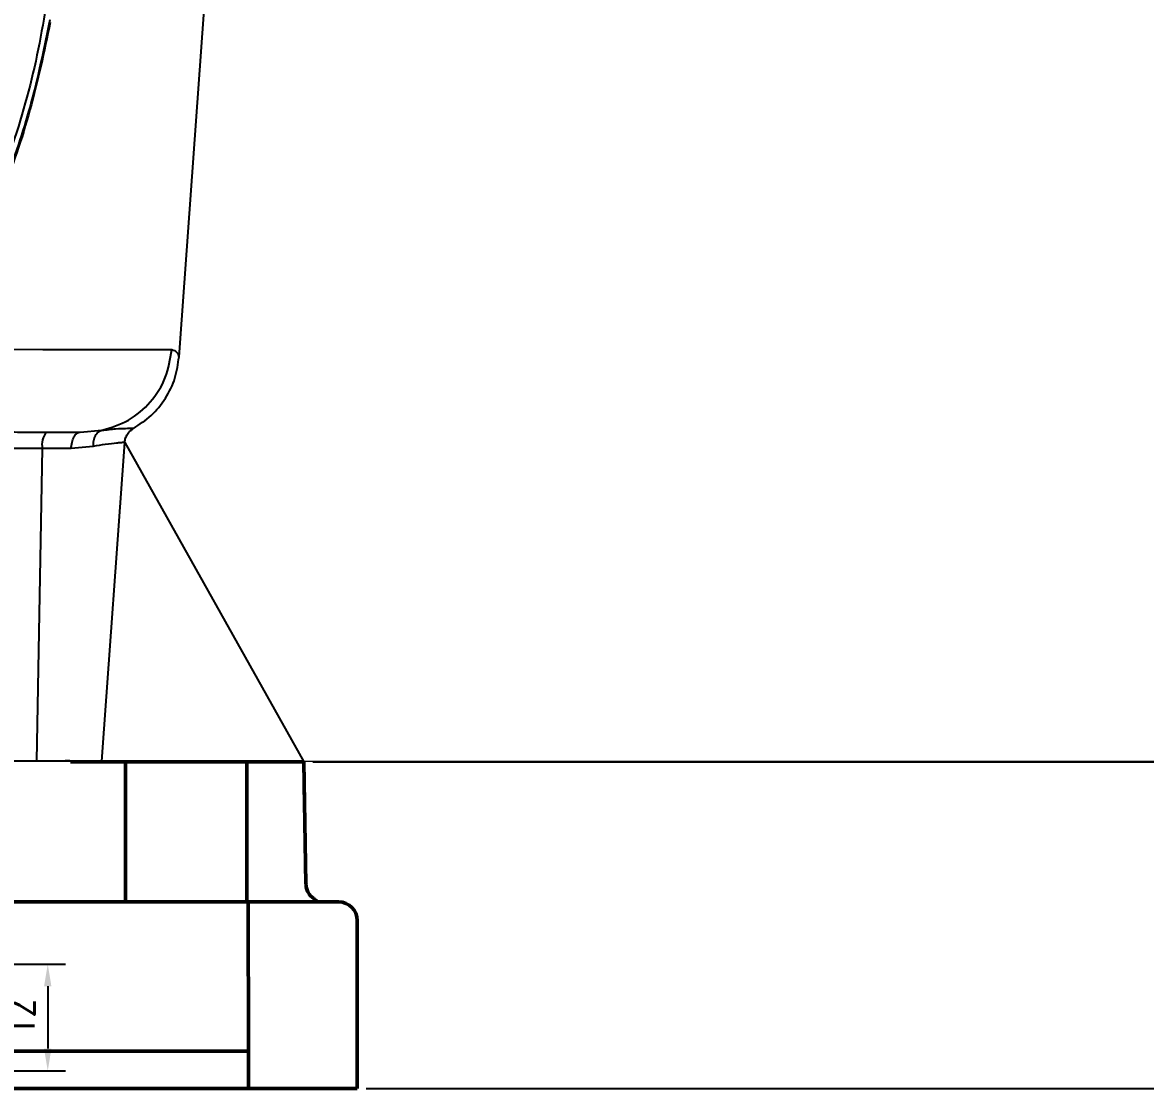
# Model space of a CAD drawing. Header units: millimetres. Extents: x 2642 to 4256, y 821 to 2003.
# Drawn here: x 3101.4 to 3227.8, y 1564.6 to 1684.6 of the extents above; entities that cross this region are included whole.
import ezdxf

# ---------------------------------------------------------------- set-up
doc = ezdxf.new("R2010")
doc.units = ezdxf.units.MM
doc.layers.add('7标注层', color=4, linetype='Continuous')
doc.layers.add('AM_5', color=3, linetype='Continuous', lineweight=25)
doc.styles.add('SLDTEXTSTYLE1', font='txt.shx', dxfattribs={"width": 0.7, "bigfont": 'gbcbig.shx'})
doc.styles.add('TH_GBDIM', font='simplex.shx', dxfattribs={"width": 0.707, "bigfont": 'hzfs.shx'})
doc.dimstyles.new('SLDDIMSTYLE12$0', dxfattribs={"dimtxt": 12, "dimasz": 10, "dimexe": 0, "dimexo": 0.0625, "dimgap": 0.875, "dimtad": 1, "dimdec": 1, "dimlfac": 1.8, "dimrnd": 1e-09, "dimzin": 12, "dimdsep": 46, "dimtxsty": 'SLDTEXTSTYLE1', "dimcen": 0.09, "dimdle": 8.16, "dimclrd": 3, "dimclre": 3, "dimadec": 0, "dimazin": 3, "dimtfac": 1, "dimtdec": 1, "dimtofl": 0, "dimtmove": 0, "dimatfit": 3, "dimfxl": 0, "dimfrac": 2, "dimtolj": 1, "dimlwd": 5, "dimlwe": 5, "dimarcsym": 0})
doc.dimstyles.new('TH_GBDIM', dxfattribs={"dimtxt": 3.5, "dimasz": 2.5, "dimexe": 2, "dimexo": 0, "dimgap": 1.5, "dimtad": 1, "dimdec": 1, "dimdsep": 46, "dimtxsty": 'TH_GBDIM', "dimcen": 2.5, "dimclrd": 130, "dimclre": 130, "dimclrt": 3, "dimadec": 0, "dimazin": 2, "dimtfac": 0.714286, "dimtdec": 1, "dimtmove": 0, "dimatfit": 3, "dimfxl": 0, "dimtzin": 0, "dimlwd": -1, "dimlwe": -1, "dimarcsym": 0})

# ---------------------------------------------------------------- blocks, each defined once
blk = doc.blocks.new('*D29')
at = {"layer": 'AM_5', "color": 3, "lineweight": 5, "transparency": 16777216}
blk.add_line((3063.35, 1900.21), (3247.24, 1900.21), dxfattribs=at)
at = {"layer": 'AM_5', "color": 3, "linetype": 'Continuous', "lineweight": 5, "transparency": 16777216}
for p, q in [((3247.24, 1890.21), (3247.24, 1611.47)), ((3110.42, 1601.47), (3247.24, 1601.47))]:
    blk.add_line(p, q, dxfattribs=at)
at = {"layer": 'AM_5', "color": 3, "transparency": 16777216}
for points in [[(3245.58, 1890.21), (3248.91, 1890.21), (3247.24, 1900.21)], [(3245.58, 1611.47), (3248.91, 1611.47), (3247.24, 1601.47)]]:
    blk.add_solid(points, dxfattribs=at)
at = {"layer": 'Defpoints', "color": 0, "transparency": 16777216}
for p in [(3063.29, 1900.21), (3110.35, 1601.47), (3247.24, 1601.47)]:
    blk.add_point(p, dxfattribs=at)
at = {"layer": 'AM_5', "color": 0, "transparency": 16777216, "insert": (3240.37, 1750.84), "char_height": 12, "attachment_point": 5, "rotation": 90, "style": 'SLDTEXTSTYLE1'}
blk.add_mtext('\\A1;350', dxfattribs=at)
blk = doc.blocks.new('*D51')
at = {"layer": '7标注层', "color": 130, "transparency": 16777216}
for p, q in [((3085.52, 1578.63), (3106.27, 1578.63)), ((3104.27, 1576.13), (3104.27, 1569.13)), ((3065.95, 1566.63), (3106.27, 1566.63))]:
    blk.add_line(p, q, dxfattribs=at)
for points in [[(3103.85, 1576.13), (3104.68, 1576.13), (3104.27, 1578.63)], [(3103.85, 1569.13), (3104.68, 1569.13), (3104.27, 1566.63)]]:
    blk.add_solid(points, dxfattribs=at)
at = {"layer": 'Defpoints', "color": 0, "transparency": 16777216}
for p in [(3085.52, 1578.63), (3065.95, 1566.63), (3104.27, 1566.63)]:
    blk.add_point(p, dxfattribs=at)
at = {"layer": '7标注层', "color": 3, "transparency": 16777216, "insert": (3101.02, 1572.63), "char_height": 3.5, "attachment_point": 5, "rotation": 90, "style": 'TH_GBDIM'}
blk.add_mtext('12', dxfattribs=at)

msp = doc.modelspace()

# ---------------------------------------------------------------- linework, layer by layer
at = {"color": 7, "linetype": 'Continuous', "lineweight": 25}
for p, q in [((3119.044, 1646.931), (3122.973, 1701.446)), ((3107.902, 1638.478), (3110.371, 1638.682)), ((3110.354, 1601.472), (3112.939, 1637.33)), ((3103.654, 1636.626), (3103.019, 1601.488)), ((3109.364, 1636.865), (3106.902, 1636.619)), ((3091.285, 1601.513), (3102.034, 1601.49)), ((3106.421, 1601.481), (3106.421, 1601.481)), ((3107.465, 1601.478), (3107.465, 1601.478))]:
    msp.add_line(p, q, dxfattribs=at)
msp.add_line((3112.954, 1637.328), (3133.09, 1601.375))
at = {"lineweight": 50}
for p, q in [((3106.823, 1601.48), (3106.823, 1601.375)), ((3133.094, 1601.375), (3106.823, 1601.375)), ((3113.029, 1585.628), (3113.029, 1601.375)), ((3126.661, 1601.375), (3126.661, 1585.628)), ((3133.333, 1587.665), (3133.094, 1601.375)), ((3137.013, 1585.628), (3091.54, 1585.628)), ((3126.826, 1585.628), (3126.845, 1568.831)), ((3139.112, 1564.632), (3139.112, 1583.529)), ((3126.845, 1568.831), (3065.95, 1568.831)), ((3126.845, 1564.632), (3126.845, 1568.831)), ((3056.323, 1564.632), (3126.845, 1564.632)), ((3126.845, 1564.632), (3139.112, 1564.632))]:
    msp.add_line(p, q, dxfattribs=at)
at = {"color": 7, "linetype": 'Continuous', "lineweight": 25, "flags": 128}
for points in [[(3090.035, 1647.818), (3092.719, 1647.812), (3096.653, 1647.804), (3100.325, 1647.796), (3103.715, 1647.789), (3106.805, 1647.782), (3109.578, 1647.776), (3112.019, 1647.771), (3114.116, 1647.767), (3115.856, 1647.763), (3117.231, 1647.76), (3118.234, 1647.758)], [(3103.654, 1636.626), (3102.732, 1636.628), (3101.854, 1636.63), (3101.033, 1636.632), (3100.283, 1636.633), (3099.615, 1636.635), (3099.041, 1636.636), (3098.571, 1636.637), (3098.211, 1636.638)], [(3106.902, 1636.619), (3106.518, 1636.62), (3106.127, 1636.621), (3105.729, 1636.622), (3105.325, 1636.623), (3104.915, 1636.623), (3104.499, 1636.624), (3104.079, 1636.625), (3103.654, 1636.626)], [(3102.034, 1601.49), (3103.712, 1601.486), (3105.324, 1601.483), (3106.799, 1601.48), (3108.072, 1601.477), (3109.087, 1601.475), (3109.798, 1601.473), (3110.175, 1601.472), (3110.2, 1601.472), (3109.872, 1601.473), (3109.206, 1601.475), (3108.231, 1601.477)], [(3108.231, 1601.477), (3107.651, 1601.478), (3107.162, 1601.479), (3106.771, 1601.48), (3106.483, 1601.48), (3106.302, 1601.481), (3106.231, 1601.481), (3106.271, 1601.481), (3106.421, 1601.481)], [(3106.421, 1601.481), (3106.587, 1601.48), (3106.743, 1601.48), (3106.889, 1601.48), (3107.025, 1601.479), (3107.15, 1601.479), (3107.265, 1601.479), (3107.37, 1601.479), (3107.465, 1601.478)], [(3107.465, 1601.478), (3108.748, 1601.476), (3109.681, 1601.474), (3110.221, 1601.473), (3110.354, 1601.472)]]:
    msp.add_lwpolyline(points, dxfattribs=at)
at = {"lineweight": 50, "flags": 128}
msp.add_lwpolyline([(3133.175, 1596.463), (3133.175, 1596.463), (3133.09, 1601.375)], dxfattribs=at)
at = {"color": 7, "linetype": 'Continuous', "lineweight": 25}
msp.add_arc((3105.996, 1637.035), 2.377, 142.39242, 189.89938, dxfattribs=at)
at = {"lineweight": 50}
msp.add_arc((3137.013, 1583.529), 2.1, 0, 90, dxfattribs=at)
at = {"color": 7, "linetype": 'Continuous', "lineweight": 25}
for points in [[(3104.742, 1691.108), (3104.218, 1687.456), (3103.17, 1680.153), (3100.05, 1669.51), (3095.842, 1659.267), (3090.487, 1649.566), (3084.082, 1640.527), (3076.701, 1632.265), (3068.439, 1624.884), (3059.4, 1618.479), (3049.699, 1613.124), (3039.456, 1608.916), (3028.813, 1605.796), (3021.51, 1604.748), (3017.858, 1604.224)], [(3104.54, 1684.566), (3103.853, 1681.271), (3102.48, 1674.683), (3099.16, 1665.131), (3094.956, 1655.947), (3089.82, 1647.244), (3083.831, 1639.108), (3077.043, 1631.623), (3069.53, 1624.868), (3061.368, 1618.913), (3052.643, 1613.815), (3043.441, 1609.65), (3033.875, 1606.37), (3027.281, 1605.026), (3023.984, 1604.353)], [(3104.488, 1684.87), (3103.9, 1681.956), (3102.725, 1676.128), (3099.972, 1667.634), (3096.525, 1659.405), (3092.324, 1651.534), (3087.479, 1644.033), (3083.705, 1639.44), (3081.818, 1637.143)], [(3110.371, 1638.682), (3111.396, 1638.999), (3113.448, 1639.633), (3115.924, 1641.78), (3117.703, 1644.545), (3118.057, 1646.687), (3118.234, 1647.758)], [(3106.902, 1636.619), (3106.924, 1636.867), (3106.97, 1637.363), (3107.205, 1637.973), (3107.527, 1638.396), (3107.777, 1638.45), (3107.902, 1638.478)], [(3095.803, 1601.503), (3096.13, 1601.503), (3096.784, 1601.501), (3098.485, 1601.498), (3100.573, 1601.493), (3102.204, 1601.49), (3103.019, 1601.488)]]:
    msp.add_open_spline(points, degree=3, dxfattribs=at)
for points, knots in [([(3118.234, 1647.758), (3118.43, 1647.697), (3118.828, 1647.573), (3119.037, 1646.956), (3119.021, 1647.001), (3119.016, 1647.016)], [0, 0, 0, 0, 0.395472, 0.8035087, 1, 1, 1, 1]), ([(3113.906, 1638.9), (3114.598, 1639.35), (3116.001, 1640.261), (3117.588, 1642.237), (3118.696, 1644.498), (3118.93, 1646.132), (3119.044, 1646.934)], [0, 0, 0, 0, 0.2484535, 0.5031786, 0.7562396, 1, 1, 1, 1]), ([(3083.076, 1638.53), (3083.345, 1638.53), (3084.207, 1638.528), (3085.616, 1638.525), (3087.301, 1638.521), (3088.935, 1638.518), (3090.518, 1638.515), (3092.95, 1638.509), (3095.955, 1638.503), (3099.181, 1638.496), (3101.762, 1638.491), (3103.968, 1638.486), (3105.73, 1638.482), (3107.057, 1638.479), (3107.641, 1638.478), (3107.902, 1638.478)], [0, 0, 0, 0, 0.0210906, 0.0677138, 0.114337, 0.1609602, 0.2075834, 0.2542066, 0.3834577, 0.5024197, 0.6110909, 0.7094695, 0.8246117, 0.9214568, 1, 1, 1, 1]), ([(3110.371, 1638.682), (3110.229, 1638.627), (3109.936, 1638.514), (3109.6, 1638.085), (3109.383, 1637.516), (3109.37, 1637.078), (3109.364, 1636.865)], [0, 0, 0, 0, 0.2428888, 0.5, 0.7571112, 1, 1, 1, 1]), ([(3110.371, 1638.682), (3110.908, 1638.745), (3111.96, 1638.869), (3113.108, 1638.905), (3113.764, 1638.925), (3114.033, 1638.93), (3113.956, 1638.928), (3113.956, 1638.928)], [0, 0, 0, 0, 0.2613439, 0.5116232, 0.7559295, 0.9994915, 1, 1, 1, 1]), ([(3112.938, 1637.327), (3112.961, 1637.488), (3113.008, 1637.815), (3113.23, 1638.266), (3113.544, 1638.658), (3113.82, 1638.839), (3113.956, 1638.928)], [0, 0, 0, 0, 0.2461448, 0.5, 0.7538552, 1, 1, 1, 1]), ([(3112.938, 1637.327), (3112.938, 1637.327), (3112.981, 1637.331), (3112.876, 1637.322), (3112.713, 1637.307), (3112.414, 1637.28), (3111.849, 1637.222), (3110.903, 1637.13), (3109.834, 1636.946), (3109.364, 1636.865)], [0, 0, 0, 0, 0.0002751, 0.1318815, 0.2590422, 0.3817617, 0.5000467, 0.7799577, 1, 1, 1, 1])]:
    msp.add_open_spline(points, degree=3, knots=knots, dxfattribs=at)
at = {"lineweight": 50}
for points, knots in [([(3134.206, 1585.992), (3133.941, 1586.182), (3133.721, 1586.435), (3133.494, 1586.868), (3133.434, 1587.023), (3133.354, 1587.337), (3133.332, 1587.498), (3133.333, 1587.665)], [0, 0, 0, 0, 0.5, 0.5, 0.75, 0.75, 1, 1, 1, 1]), ([(3134.206, 1585.992), (3134.342, 1585.895), (3134.464, 1585.783), (3134.581, 1585.648), (3134.589, 1585.638), (3134.597, 1585.628)], [0, 0, 0, 0, 0.25, 0.25, 0.2695281, 0.2695281, 0.2695281, 0.2695281])]:
    msp.add_open_spline(points, degree=3, knots=knots, dxfattribs=at)
at = {"layer": 'AM_5'}
msp.add_line((3134.094, 1601.375), (3247.956, 1601.375), dxfattribs=at)
at = {"layer": 'AM_5', "linetype": 'Continuous'}
msp.add_line((3140.112, 1564.632), (3247.956, 1564.632), dxfattribs=at)

# ---------------------------------------------------------------- dimensions: what is measured, and where the dimension line sits
at = {"layer": '7标注层'}
dim = msp.add_linear_dim(base=(3104.265, 1566.632), p1=(3085.519, 1578.632), p2=(3065.95, 1566.632), angle=90, dimstyle='TH_GBDIM', dxfattribs=at)
dim.commit()
dim.dimension.update_dxf_attribs({"geometry": '*D51', "text_midpoint": (3101.015, 1572.632)})
at = {"layer": 'AM_5'}
dim = msp.add_linear_dim(base=(3247.242, 1601.472), p1=(3063.286, 1900.213), p2=(3110.354, 1601.472), angle=90, text='350', dimstyle='SLDDIMSTYLE12$0', override={"dimlfac": 1, "dimpost": ''}, dxfattribs=at)
dim.commit()
dim.dimension.update_dxf_attribs({"geometry": '*D29', "text_midpoint": (3240.367, 1750.843)})

doc.saveas('drawing.dxf')
